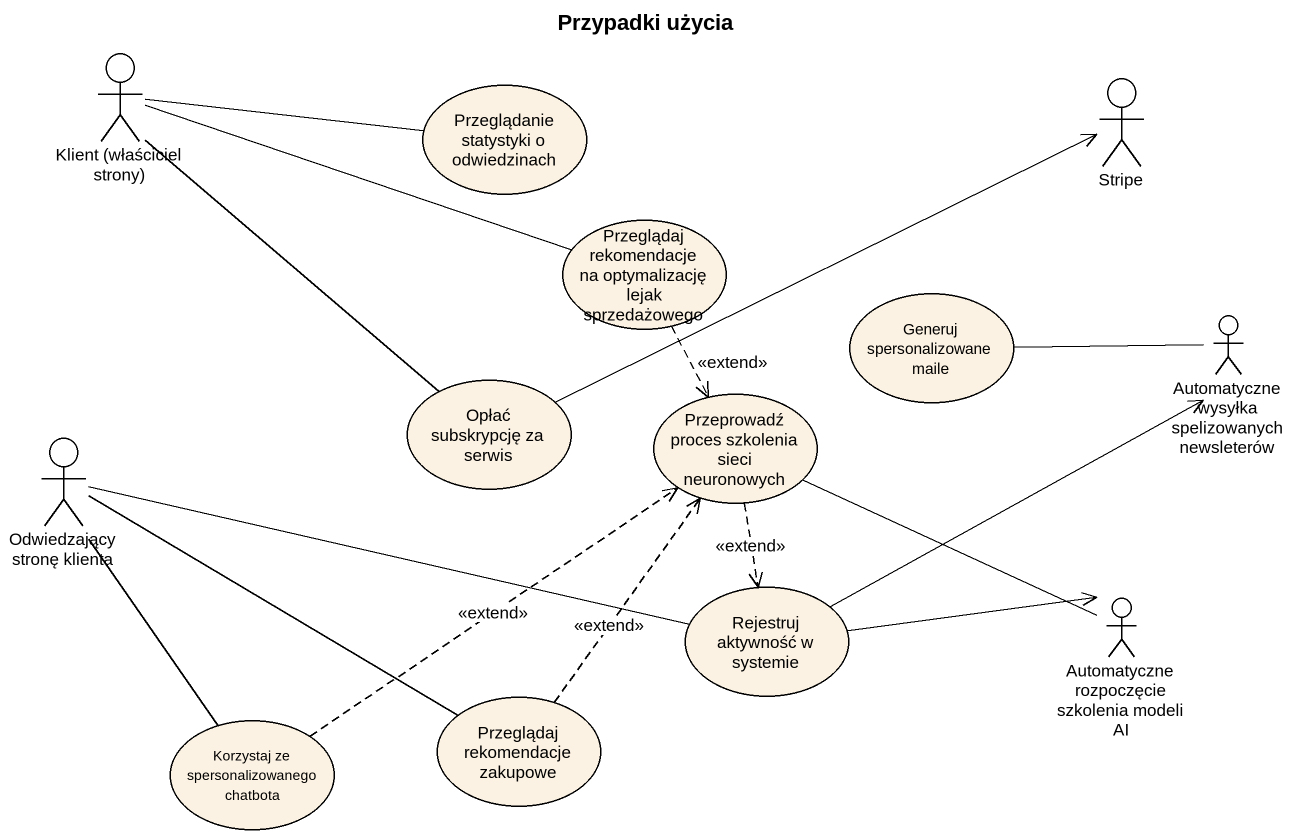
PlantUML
@startuml
title Przypadki użycia
actor "Klient (właściciel strony)" as Klient_właściciel_strony
usecase "Przeglądanie statystyki o odwiedzinach" as Przeglądanie_statystyki_o
actor Stripe
usecase "Przeglądaj rekomendacje na optymalizację lejak sprzedażowego" as Przeglądaj_rekomendacje_na
usecase "Generuj spersonalizowane maile" as Generuj_spersonalizowane
actor "Automatyczne wysyłka spelizowanych newsleterów" as Automatyczne_wysyłka
usecase "Opłać subskrypcję za serwis" as Opłać_subskrypcję_za_serwis
actor "Odwiedzający stronę klienta" as Odwiedzający_stronę_klienta
usecase "Przeprowadź proces szkolenia sieci neuronowych" as Przeprowadź_proces
usecase "Rejestruj aktywność w systemie" as Rejestruj_aktywność_w
actor "Automatyczne rozpoczęcie szkolenia modeli AI" as Automatyczne_rozpoczęcie
usecase "Korzystaj ze spersonalizowanego chatbota" as Korzystaj_ze
usecase "Przeglądaj rekomendacje zakupowe" as Przeglądaj_rekomendacje
Klient_właściciel_strony -right- Przeglądanie_statystyki_o
Klient_właściciel_strony -right- Przeglądaj_rekomendacje_na
Klient_właściciel_strony -- Opłać_subskrypcję_za_serwis
Przeglądaj_rekomendacje_na ..> Przeprowadź_proces : <<extend>>
Automatyczne_wysyłka -left- Generuj_spersonalizowane
Opłać_subskrypcję_za_serwis -right-> Stripe
Odwiedzający_stronę_klienta -right- Rejestruj_aktywność_w
Odwiedzający_stronę_klienta -- Korzystaj_ze
Odwiedzający_stronę_klienta -right- Przeglądaj_rekomendacje
Przeprowadź_proces ..> Rejestruj_aktywność_w : <<extend>>
Rejestruj_aktywność_w -right-> Automatyczne_wysyłka
Rejestruj_aktywność_w -right-> Automatyczne_rozpoczęcie
Automatyczne_rozpoczęcie -left- Przeprowadź_proces
Korzystaj_ze .up.> Przeprowadź_proces : <<extend>>
Przeglądaj_rekomendacje .up.> Przeprowadź_proces : <<extend>>
@enduml
